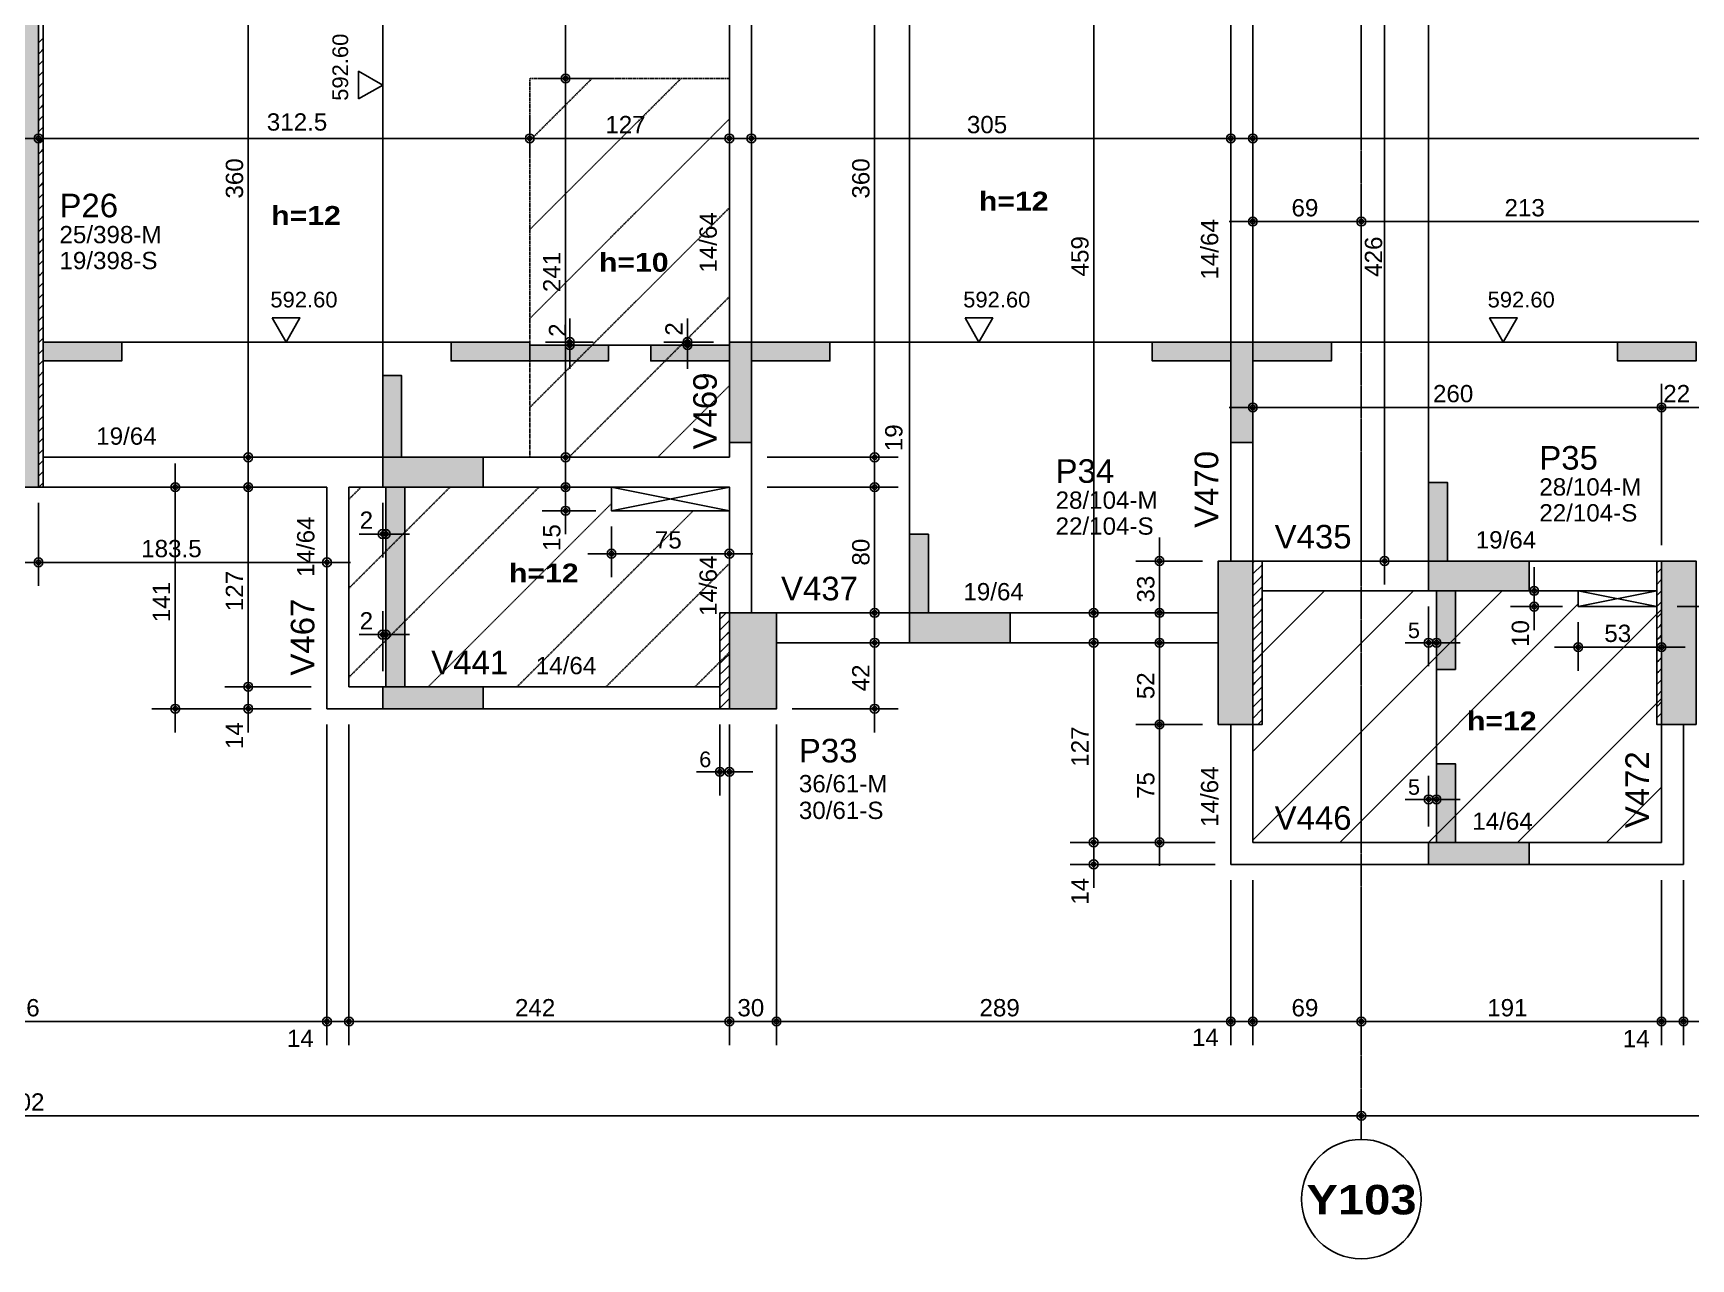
# Model space of a CAD drawing. Extents: x 0 to 7795, y 0 to 4205.
# Drawn here: x 2959 to 4013, y 1642 to 2422 of the extents above; entities that cross this region are included whole.
import ezdxf

# ---------------------------------------------------------------- set-up
doc = ezdxf.new("R2010")
doc.units = 0
doc.header["$MEASUREMENT"] = 0
doc.linetypes.add('ESTILO_TQS_0001', pattern=[1, 0.7, -0.3])
doc.linetypes.add('ESTILO_TQS_0007', pattern=[2.1, 1.5, -0.2, 0.2, -0.2])
for name, color, linetype in [('MTH-224', 4, 'CONTINUOUS'), ('MTH-230', 1, 'CONTINUOUS'), ('MTH-COTAS7', 31, 'CONTINUOUS'), ('MTH-DIM-PILAR', 3, 'CONTINUOUS'), ('MTH-DIM-VIGA', 3, 'CONTINUOUS'), ('MTH-EIXO-214', 4, 'CONTINUOUS'), ('MTH-EIXO-215', 1, 'CONTINUOUS'), ('MTH-FACE-VIGA', 7, 'CONTINUOUS'), ('MTH-LINHA-SEÇÃO', 16, 'CONTINUOUS'), ('MTH-PILAR-SEGUE', 5, 'CONTINUOUS'), ('MTH-SIMB_COTA', 3, 'CONTINUOUS'), ('MTH-SOMBRA21', 150, 'CONTINUOUS'), ('MTH-SOMBRA25', 253, 'CONTINUOUS'), ('MTH-TIT1-PILAR', 5, 'CONTINUOUS'), ('MTH-TIT1-VIGA', 5, 'CONTINUOUS'), ('MTH-TRACEJADO-216', 1, 'CONTINUOUS'), ('MTH-TXT', 4, 'CONTINUOUS'), ('MTH-TXT-NEGRITO', 5, 'CONTINUOUS')]:
    doc.layers.add(name, color=color, linetype=linetype)
doc.styles.add('TQS_ARIAL', font='arial.ttf')
doc.styles.add('TQS_ARIAL_BLACK', font='ariblk.ttf')

msp = doc.modelspace()

# ---------------------------------------------------------------- linework, layer by layer
at = {"layer": 'MTH-224', "linetype": 'Continuous'}
for points in [[(3165.675639, 2380.134453), (3180.974109, 2388.967456), (3165.675639, 2397.799581), (3165.675639, 2380.134453)], [(3110.68312, 2240.790798), (3119.516123, 2225.492328), (3128.348248, 2240.790798), (3110.68312, 2240.790798)], [(3551.425168, 2240.790798), (3560.258172, 2225.492328), (3569.090296, 2240.790798), (3551.425168, 2240.790798)], [(3885.024688, 2240.790798), (3893.857691, 2225.492328), (3902.689816, 2240.790798), (3885.024688, 2240.790798)]]:
    msp.add_lwpolyline(points, dxfattribs=at)
at = {"layer": 'MTH-230', "linetype": 'Continuous'}
for p, q in [((3326.511369, 2133.135498), (3401.511372, 2118.135498)), ((3326.511369, 2118.135498), (3401.511372, 2133.135498)), ((3941.510603, 2057.135503), (3991.510603, 2067.135503)), ((3991.510603, 2057.135503), (3941.510603, 2067.135503))]:
    msp.add_line(p, q, dxfattribs=at)
msp.add_circle((3803.511366, 1680.135501), 38, dxfattribs=at)
at = {"layer": 'MTH-COTAS7', "linetype": 'Continuous'}
for p, q in [((3095.447424, 2137.135501), (3095.447424, 2527.13677)), ((3297.324079, 2378.135439), (3297.324079, 2527.13677)), ((3493.919524, 2137.135501), (3493.919524, 2527.13677)), ((3633.288022, 2038.142044), (3633.288022, 2527.13677)), ((3818.309239, 2071.135503), (3818.309239, 2527.13677)), ((3297.324079, 2137.135501), (3297.324079, 2408.135439)), ((3328.011352, 2393.135439), (3282.324079, 2393.135439)), ((3292.324079, 2393.135439), (3312.324079, 2393.135439)), ((2962.011366, 2349.076776), (2962.011366, 2370.038858)), ((3274.511365, 2343.264967), (3274.511365, 2370.038858)), ((3274.511365, 2343.264967), (3274.511365, 2370.038858)), ((3401.51137, 2338.74127), (3401.51137, 2370.038858)), ((3415.51137, 2338.74127), (3415.51137, 2370.038858)), ((3734.511366, 2334.093981), (3734.511366, 2370.038858)), ((2947.011366, 2355.038858), (3289.511365, 2355.038858)), ((3259.511365, 2355.038858), (3416.51137, 2355.038858)), ((3400.51137, 2355.038858), (3735.511366, 2355.038858)), ((3719.511366, 2355.038858), (4369.512171, 2355.038858)), ((3720.511366, 2346.567543), (3720.511366, 2340.038858)), ((3719.511366, 2302.1355), (3818.511366, 2302.1355)), ((3788.511366, 2302.1355), (4031.510603, 2302.1355)), ((4001.510603, 2302.1355), (4369.512171, 2302.1355)), ((3299.943316, 2208.492328), (3299.943316, 2240.492328)), ((3374.906142, 2208.492328), (3374.906142, 2240.492328)), ((3284.511365, 2225.492328), (3314.943316, 2225.492328)), ((3391.51137, 2225.492328), (3359.906142, 2225.492328)), ((3284.511365, 2223.492328), (3314.943316, 2223.492328)), ((3391.51137, 2223.492328), (3359.906142, 2223.492328)), ((3734.511366, 2171.492328), (3734.511366, 2198.859757)), ((3994.510603, 2096.135503), (3994.510603, 2198.859757)), ((3994.510603, 2096.135503), (3994.510603, 2198.859757)), ((3719.511366, 2183.859757), (4009.510603, 2183.859757)), ((3979.510603, 2183.859757), (4031.510603, 2183.859757)), ((4001.510603, 2183.859757), (4169.511368, 2183.859757)), ((3493.919524, 2118.135501), (3493.919524, 2167.135501)), ((3302.981702, 2152.135501), (3282.324079, 2152.135501)), ((3425.51137, 2152.135501), (3508.919524, 2152.135501)), ((3425.51137, 2152.135501), (3508.919524, 2152.135501)), ((3049.019179, 1977.135501), (3049.019179, 2148.135501)), ((3095.447424, 1991.135501), (3095.447424, 2148.135501)), ((3297.324079, 2103.135498), (3297.324079, 2148.135501)), ((3493.919524, 2038.142044), (3493.919524, 2148.135501)), ((3043.761365, 2133.135501), (3034.019179, 2133.135501)), ((3106.53783, 2133.135501), (3080.447424, 2133.135501)), ((3316.511354, 2133.135501), (3282.324079, 2133.135501)), ((3425.51137, 2133.135501), (3508.919524, 2133.135501)), ((3425.51137, 2133.135501), (3508.919524, 2133.135501)), ((2962.011366, 2123.135501), (2962.011366, 2070.275959)), ((2962.011366, 2123.135501), (2962.011366, 2070.275959)), ((3180.974109, 2123.136558), (3180.974109, 2088.332682)), ((3182.974109, 2123.135501), (3182.974109, 2088.332682)), ((3316.511367, 2118.135498), (3282.324079, 2118.135498)), ((3145.511364, 2105.76788), (3145.511364, 2070.275959)), ((3165.974109, 2103.332682), (3197.974109, 2103.332682)), ((3326.511367, 2108.135498), (3326.511367, 2075.821089)), ((3401.511371, 2108.135498), (3401.511371, 2075.821089)), ((3675.165064, 2038.142044), (3675.165064, 2101.135503)), ((3416.511371, 2090.821089), (3311.511367, 2090.821089)), ((2928.011366, 2085.275959), (2977.011366, 2085.275959)), ((2947.011366, 2085.275959), (3160.511364, 2085.275959)), ((3702.511366, 2086.135503), (3660.165064, 2086.135503)), ((3813.511366, 2086.135503), (3833.309239, 2086.135503)), ((3913.493126, 2042.135503), (3913.493126, 2082.135503)), ((3931.510603, 2067.135503), (3898.493126, 2067.135503)), ((3846.330198, 2057.13656), (3846.330198, 2019.142162)), ((3851.360057, 2057.13656), (3851.360057, 2019.142162)), ((3931.510603, 2057.135503), (3898.493126, 2057.135503)), ((4004.510603, 2057.1355), (4050.150937, 2057.1355)), ((3180.974109, 2016.135501), (3180.974109, 2054.28798)), ((3182.974109, 2016.135501), (3182.974109, 2054.28798)), ((3484.5282, 2053.142044), (3508.919524, 2053.142044)), ((3493.919524, 1977.135501), (3493.919524, 2049.142044)), ((3635.781373, 2053.142044), (3618.288022, 2053.142044)), ((3633.288022, 1892.135505), (3633.288022, 2049.142044)), ((3702.511366, 2053.142044), (3660.165064, 2053.142044)), ((3675.165064, 1967.135493), (3675.165064, 2049.142044)), ((3941.510603, 2047.135503), (3941.510603, 2016.332882)), ((3994.510603, 2047.135503), (3994.510603, 2016.332882)), ((3165.974109, 2039.28798), (3197.974109, 2039.28798)), ((3490.449405, 2034.142044), (3508.919524, 2034.142044)), ((3635.014468, 2034.142044), (3618.288022, 2034.142044)), ((3684.002241, 2034.142044), (3660.165064, 2034.142044)), ((3831.330198, 2034.142162), (3866.360057, 2034.142162)), ((3926.510603, 2031.332882), (4009.510603, 2031.332882)), ((3095.447424, 1977.135501), (3095.447424, 2021.135501)), ((3135.511364, 2006.135501), (3080.447424, 2006.135501)), ((3135.511364, 2006.135501), (3080.447424, 2006.135501)), ((3675.165064, 1892.135505), (3675.165064, 1997.135493)), ((3135.511364, 1992.135501), (3034.019179, 1992.135501)), ((3135.511364, 1992.135501), (3080.447424, 1992.135501)), ((3441.511366, 1992.135501), (3508.919524, 1992.135501)), ((3145.511364, 1982.135501), (3145.511364, 1778.135501)), ((3145.511364, 1972.135501), (3145.511364, 1778.135501)), ((3159.511364, 1982.135501), (3159.511364, 1778.135501)), ((3159.511364, 1982.135501), (3159.511364, 1778.135501)), ((3395.511366, 1982.135463), (3395.511366, 1937.040389)), ((3401.511366, 1982.135501), (3401.511366, 1778.135501)), ((3401.511366, 1982.135501), (3401.511366, 1778.135501)), ((3401.511366, 1982.135463), (3401.511366, 1937.040389)), ((3431.511366, 1982.135501), (3431.511366, 1778.135501)), ((3431.511366, 1982.135501), (3431.511366, 1778.135501)), ((3702.511366, 1982.135493), (3660.165064, 1982.135493)), ((3702.511366, 1982.135493), (3660.165064, 1982.135493)), ((3380.511366, 1952.040389), (3416.511366, 1952.040389)), ((3846.360057, 1917.135505), (3846.360057, 1949.452784)), ((3851.360057, 1917.135505), (3851.360057, 1949.452784)), ((3831.360057, 1934.452784), (3866.360057, 1934.452784)), ((3633.288022, 1878.135505), (3633.288022, 1922.135505)), ((3710.511366, 1907.135505), (3618.288022, 1907.135505)), ((3710.511366, 1907.135505), (3618.288022, 1907.135505)), ((3700.511366, 1907.135505), (3660.165064, 1907.135505)), ((3710.511366, 1893.135505), (3618.288022, 1893.135505)), ((3720.511366, 1883.135505), (3720.511366, 1778.135501)), ((3720.511366, 1883.135505), (3720.511366, 1778.135501)), ((3734.511366, 1883.135505), (3734.511366, 1778.135501)), ((3994.510603, 1883.135505), (3994.510603, 1778.135501)), ((4008.510603, 1883.135505), (4008.510603, 1778.135501)), ((3734.511366, 1873.135505), (3734.511366, 1778.135501)), ((3994.510603, 1873.135505), (3994.510603, 1778.135501)), ((4008.510603, 1873.135505), (4008.510603, 1778.135501)), ((3803.511366, 1806.367839), (3803.511366, 1778.135501)), ((2744.511368, 1793.135501), (3160.511364, 1793.135501)), ((3130.511364, 1793.135501), (3174.511364, 1793.135501)), ((3144.511364, 1793.135501), (3416.511366, 1793.135501)), ((3386.511366, 1793.135501), (3446.511366, 1793.135501)), ((3416.511366, 1793.135501), (3735.511366, 1793.135501)), ((3705.511366, 1793.135501), (3749.511366, 1793.135501)), ((3719.511366, 1793.135501), (3818.511366, 1793.135501)), ((3788.511366, 1793.135501), (4009.510603, 1793.135501)), ((3803.511366, 1796.367839), (3803.511366, 1778.135501)), ((3979.510603, 1793.135501), (4023.510603, 1793.135501)), ((3993.510603, 1793.135501), (4374.512171, 1793.135501)), ((3803.511366, 1746.367839), (3803.511366, 1718.135501)), ((2086.511366, 1733.135501), (3818.511366, 1733.135501)), ((3788.511366, 1733.135501), (4771.511366, 1733.135501)), ((3803.511366, 1739.141617), (3803.511366, 1718.135501))]:
    msp.add_line(p, q, dxfattribs=at)
at = {"layer": 'MTH-EIXO-214', "linetype": 'ESTILO_TQS_0007'}
msp.add_line((3803.511366, 3791.636556), (3803.511366, 1718.135501), dxfattribs=at)
at = {"layer": 'MTH-EIXO-215', "linetype": 'Continuous'}
for p, q in [((3734.511366, 1908.447157), (3893.199712, 2067.135503)), ((3734.511366, 1965.015699), (3836.63117, 2067.135503)), ((3734.511366, 2021.584242), (3780.062627, 2067.135503)), ((3789.768257, 1907.135505), (3941.510603, 2058.877851)), ((3846.336799, 1907.135505), (3994.510603, 2055.309309)), ((3902.905342, 1907.135505), (3994.510603, 1998.740766)), ((3959.473884, 1907.135505), (3994.510603, 1942.172224))]:
    msp.add_line(p, q, dxfattribs=at)
at = {"layer": 'MTH-FACE-VIGA', "linetype": 'Continuous'}
for p, q in [((2962.011366, 2415.810431), (2964.158258, 2417.957322)), ((2964.158258, 2417.957322), (2965.011366, 2418.810431)), ((2962.011366, 2408.739363), (2964.104554, 2410.83255)), ((2964.05085, 2403.707778), (2965.011366, 2404.668295)), ((2964.104554, 2410.83255), (2965.011366, 2411.739363)), ((2962.011366, 2401.668295), (2964.05085, 2403.707778)), ((2962.011366, 2394.597227), (2963.997145, 2396.583006)), ((2963.997145, 2396.583006), (2965.011366, 2397.597227)), ((2962.011366, 2387.526159), (2963.943441, 2389.458234)), ((2963.889737, 2382.333462), (2965.011366, 2383.455092)), ((2963.943441, 2389.458234), (2965.011366, 2390.526159)), ((2962.011366, 2380.455092), (2963.889737, 2382.333462)), ((2962.011366, 2373.384024), (2963.836033, 2375.20869)), ((2963.836033, 2375.20869), (2965.011366, 2376.384024)), ((2962.011366, 2366.312956), (2963.782329, 2368.083918)), ((2963.728625, 2360.959146), (2965.011366, 2362.241888)), ((2963.782329, 2368.083918), (2965.011366, 2369.312956)), ((2962.011366, 2359.241888), (2963.728625, 2360.959146)), ((2962.011366, 2352.17082), (2963.674921, 2353.834374)), ((2963.674921, 2353.834374), (2965.011366, 2355.17082)), ((2962.011366, 2345.099753), (2963.621216, 2346.709602)), ((2963.621216, 2346.709602), (2965.011366, 2348.099753)), ((2962.011366, 2338.028685), (2963.567512, 2339.584831)), ((2962.011366, 2330.957617), (2963.513808, 2332.460059)), ((2963.513808, 2332.460059), (2965.011366, 2333.957617)), ((2963.567512, 2339.584831), (2965.011366, 2341.028685)), ((2962.011366, 2323.886549), (2963.460104, 2325.335287)), ((2963.460104, 2325.335287), (2965.011366, 2326.886549)), ((2962.011366, 2316.815481), (2963.4064, 2318.210515)), ((2962.011366, 2309.744414), (2963.352696, 2311.085743)), ((2963.352696, 2311.085743), (2965.011366, 2312.744414)), ((2963.4064, 2318.210515), (2965.011366, 2319.815481)), ((2962.011366, 2302.673346), (2963.298992, 2303.960971)), ((2963.298992, 2303.960971), (2965.011366, 2305.673346)), ((2962.011366, 2295.602278), (2963.245287, 2296.836199)), ((2962.011366, 2288.53121), (2963.191583, 2289.711427)), ((2963.191583, 2289.711427), (2965.011366, 2291.53121)), ((2963.245287, 2296.836199), (2965.011366, 2298.602278)), ((2962.011366, 2281.460142), (2963.137879, 2282.586655)), ((2963.137879, 2282.586655), (2965.011366, 2284.460142)), ((2962.011366, 2274.389074), (2963.084175, 2275.461883)), ((2962.011366, 2267.318007), (2963.030471, 2268.337111)), ((2963.030471, 2268.337111), (2965.011366, 2270.318007)), ((2963.084175, 2275.461883), (2965.011366, 2277.389074)), ((2962.011366, 2260.246939), (2962.976767, 2261.212339)), ((2962.976767, 2261.212339), (2965.011366, 2263.246939)), ((2962.011366, 2253.175871), (2962.923063, 2254.087567)), ((2962.011366, 2246.104803), (2962.869358, 2246.962795)), ((2962.869358, 2246.962795), (2965.011366, 2249.104803)), ((2962.923063, 2254.087567), (2965.011366, 2256.175871)), ((2962.011366, 2239.033735), (2962.815654, 2239.838023)), ((2962.815654, 2239.838023), (2965.011366, 2242.033735)), ((2962.011366, 2231.962668), (2962.76195, 2232.713251)), ((2962.011366, 2224.8916), (2962.708246, 2225.588479)), ((2962.708246, 2225.588479), (2965.011366, 2227.8916)), ((2962.76195, 2232.713251), (2965.011366, 2234.962668)), ((2962.011366, 2217.820532), (2962.654542, 2218.463707)), ((2962.654542, 2218.463707), (2965.011366, 2220.820532)), ((2962.011366, 2210.749464), (2962.600838, 2211.338935)), ((2962.011366, 2203.678396), (2962.547134, 2204.214163)), ((2962.547134, 2204.214163), (2965.011366, 2206.678396)), ((2962.600838, 2211.338935), (2965.011366, 2213.749464)), ((2962.011366, 2196.607329), (2962.493429, 2197.089392)), ((2962.493429, 2197.089392), (2965.011366, 2199.607329)), ((2962.011366, 2189.536261), (2962.439725, 2189.96462)), ((2962.386021, 2182.839848), (2965.011366, 2185.465193)), ((2962.439725, 2189.96462), (2965.011366, 2192.536261)), ((2962.011366, 2182.465193), (2962.386021, 2182.839848)), ((2962.011366, 2175.394125), (2962.332317, 2175.715076)), ((2962.332317, 2175.715076), (2965.011366, 2178.394125)), ((2962.011366, 2168.323057), (2962.278613, 2168.590304)), ((2962.224909, 2161.465532), (2965.011366, 2164.251989)), ((2962.278613, 2168.590304), (2965.011366, 2171.323057)), ((2962.011366, 2161.251989), (2962.224909, 2161.465532)), ((2962.011366, 2154.180922), (2962.171205, 2154.34076)), ((2962.171205, 2154.34076), (2965.011366, 2157.180922)), ((2962.011366, 2147.109854), (2962.1175, 2147.215988)), ((2962.063796, 2140.091216), (2965.011366, 2143.038786)), ((2962.1175, 2147.215988), (2965.011366, 2150.109854)), ((2962.011366, 2140.038786), (2962.063796, 2140.091216)), ((2962.179149, 2133.135501), (2965.011366, 2135.967718)), ((3734.511366, 2085.000906), (3735.645963, 2086.135503)), ((3734.511366, 2077.929838), (3740.376326, 2083.794798)), ((3740.376326, 2083.794798), (3740.511366, 2083.929838)), ((3991.510603, 2085.396203), (3992.249901, 2086.135501)), ((3991.510603, 2078.325136), (3994.367721, 2081.182253)), ((3994.367721, 2081.182253), (3994.510603, 2081.325136)), ((3734.511366, 2070.858771), (3739.943403, 2076.290808)), ((3734.511366, 2063.787703), (3739.510481, 2068.786817)), ((3739.510481, 2068.786817), (3740.511366, 2069.787703)), ((3739.943403, 2076.290808), (3740.511366, 2076.858771)), ((3991.510603, 2071.254068), (3994.15769, 2073.901154)), ((3993.947658, 2066.620054), (3994.510603, 2067.183)), ((3994.15769, 2073.901154), (3994.510603, 2074.254068)), ((3734.511366, 2056.716635), (3739.077558, 2061.282827)), ((3739.077558, 2061.282827), (3740.511366, 2062.716635)), ((3991.510603, 2064.183), (3993.947658, 2066.620054)), ((3991.510603, 2057.111932), (3993.737626, 2059.338955)), ((3993.737626, 2059.338955), (3994.510603, 2060.111932)), ((3395.511366, 2049.234312), (3399.412555, 2053.135501)), ((3395.511366, 2042.163244), (3400.968939, 2047.620817)), ((3400.968939, 2047.620817), (3401.511366, 2048.163244)), ((3734.511366, 2049.645567), (3738.644636, 2053.778837)), ((3734.511366, 2042.574499), (3738.211713, 2046.274846)), ((3738.211713, 2046.274846), (3740.511366, 2048.574499)), ((3738.644636, 2053.778837), (3740.511366, 2055.645567)), ((3991.510603, 2050.040864), (3993.527594, 2052.057855)), ((3993.317563, 2044.776756), (3994.510603, 2045.969796)), ((3993.527594, 2052.057855), (3994.510603, 2053.040864)), ((3395.511366, 2035.092177), (3400.19755, 2039.77836)), ((3400.19755, 2039.77836), (3401.511366, 2041.092177)), ((3734.511366, 2035.503432), (3737.778791, 2038.770856)), ((3737.778791, 2038.770856), (3740.511366, 2041.503432)), ((3991.510603, 2042.969796), (3993.317563, 2044.776756)), ((3991.510603, 2035.898729), (3993.107531, 2037.495656)), ((3993.107531, 2037.495656), (3994.510603, 2038.898729)), ((3395.511366, 2028.021109), (3399.426162, 2031.935904)), ((3398.654773, 2024.093447), (3401.511366, 2026.950041)), ((3399.426162, 2031.935904), (3401.511366, 2034.021109)), ((3734.511366, 2028.432364), (3737.345869, 2031.266866)), ((3736.912946, 2023.762876), (3740.511366, 2027.361296)), ((3737.345869, 2031.266866), (3740.511366, 2034.432364)), ((3991.510603, 2028.827661), (3992.897499, 2030.214557)), ((3992.687468, 2022.933457), (3994.510603, 2024.756593)), ((3992.897499, 2030.214557), (3994.510603, 2031.827661)), ((3395.511366, 2020.950041), (3398.654773, 2024.093447)), ((3395.511366, 2013.878973), (3397.883384, 2016.250991)), ((3397.883384, 2016.250991), (3401.511366, 2019.878973)), ((3734.511366, 2021.361296), (3736.912946, 2023.762876)), ((3734.511366, 2014.290228), (3736.480024, 2016.258885)), ((3736.480024, 2016.258885), (3740.511366, 2020.290228)), ((3991.510603, 2021.756593), (3992.687468, 2022.933457)), ((3991.510603, 2014.685525), (3992.477436, 2015.652358)), ((3992.477436, 2015.652358), (3994.510603, 2017.685525)), ((3395.511366, 2006.807905), (3397.111995, 2008.408534)), ((3396.340607, 2000.566078), (3401.511366, 2005.736838)), ((3397.111995, 2008.408534), (3401.511366, 2012.807905)), ((3734.511366, 2007.21916), (3736.047101, 2008.754895)), ((3735.614179, 2001.250905), (3740.511366, 2006.148093)), ((3736.047101, 2008.754895), (3740.511366, 2013.21916)), ((3991.510603, 2007.614457), (3992.267404, 2008.371258)), ((3992.267404, 2008.371258), (3994.510603, 2010.614457)), ((3395.511366, 1999.736838), (3396.340607, 2000.566078)), ((3395.569218, 1992.723621), (3401.511366, 1998.66577)), ((3734.511366, 2000.148093), (3735.614179, 2001.250905)), ((3734.511366, 1993.077025), (3735.181256, 1993.746914)), ((3735.181256, 1993.746914), (3740.511366, 1999.077025)), ((3991.510603, 2000.54339), (3992.057372, 2001.090159)), ((3991.510603, 1993.472322), (3991.847341, 1993.809059)), ((3991.847341, 1993.809059), (3994.510603, 1996.472322)), ((3992.057372, 2001.090159), (3994.510603, 2003.54339)), ((3395.511366, 1992.66577), (3395.569218, 1992.723621)), ((3734.511366, 1986.005957), (3734.748334, 1986.242924)), ((3734.748334, 1986.242924), (3740.511366, 1992.005957)), ((3737.71197, 1982.135493), (3740.511366, 1984.934889)), ((3991.510603, 1986.401254), (3991.637309, 1986.52796)), ((3991.637309, 1986.52796), (3994.510603, 1989.401254)), ((3994.315918, 1982.135501), (3994.510603, 1982.330186))]:
    msp.add_line(p, q, dxfattribs=at)
for points in [[(2965.011366, 2531.13677), (2962.011366, 2531.13677), (2962.011366, 2133.135501), (2965.011366, 2133.135501), (2965.011366, 2531.13677)], [(3401.51137, 2512.13677), (3401.51137, 2152.135501)], [(3415.51137, 2142.635501), (3415.51137, 2512.13677)], [(3734.511366, 2086.135503), (3734.511366, 2512.13677)], [(3720.511366, 2509.13677), (3720.511366, 2086.135503)], [(3152.511364, 2152.135501), (2965.011366, 2152.135501)], [(3401.51137, 2152.135501), (3152.511364, 2152.135501)], [(3415.51137, 2053.135538), (3415.51137, 2142.635501)], [(2962.011366, 2133.135501), (3145.511364, 2133.135501)], [(3145.511364, 2133.135501), (3145.511364, 1992.135501)], [(3159.511364, 2006.135501), (3159.511364, 2133.135501)], [(3159.511364, 2133.135501), (3401.51137, 2133.135501)], [(3326.511369, 2133.135498), (3326.511369, 2118.135498), (3401.511372, 2118.135498), (3401.511372, 2133.135498), (3326.511369, 2133.135498)], [(3401.51137, 2133.135501), (3401.51137, 2053.135538)], [(3994.510603, 2086.135503), (3734.511366, 2086.135503)], [(3740.511366, 2086.135503), (3734.511366, 2086.135503), (3734.511366, 1982.135493), (3740.511366, 1982.135493), (3740.511366, 2086.135503)], [(3994.510603, 2086.135501), (3991.510603, 2086.135501), (3991.510603, 1982.135501), (3994.510603, 1982.135501), (3994.510603, 2086.135501)], [(3740.511366, 2067.135503), (3991.510603, 2067.135503)], [(3991.510603, 2067.135503), (3941.510603, 2067.135503), (3941.510603, 2057.135503), (3991.510603, 2057.135503), (3991.510603, 2067.135503)], [(3401.511366, 2053.135501), (3395.511366, 2053.135501), (3395.511366, 1992.135463), (3401.511366, 1992.135463), (3401.511366, 2053.135501)], [(3712.511366, 2053.142044), (3431.511366, 2053.142044)], [(3431.511366, 2034.142044), (3712.511366, 2034.142044)], [(3395.511366, 2006.135501), (3159.511364, 2006.135501)], [(3145.511364, 1992.135501), (3401.511366, 1992.135501)], [(3720.511366, 1982.135493), (3720.511366, 1893.135505)], [(3734.511366, 1907.135505), (3734.511366, 1982.135493)], [(3994.510603, 1982.135502), (3994.510603, 1907.135505)], [(4008.510603, 1893.135505), (4008.510603, 1982.135502)], [(3994.510603, 1907.135505), (3734.511366, 1907.135505)], [(3720.511366, 1893.135505), (4008.510603, 1893.135505)]]:
    msp.add_lwpolyline(points, dxfattribs=at)
at = {"layer": 'MTH-LINHA-SEÇÃO', "linetype": 'Continuous'}
for p, q in [((3180.974109, 2152.135501), (3180.974109, 2531.13677)), ((3846.330198, 2531.13677), (3846.330198, 2067.135503)), ((3516.089003, 2034.142044), (3516.089003, 2512.13677)), ((2965.011366, 2225.492328), (3274.511333, 2225.492328)), ((3401.511366, 2225.492328), (4016.510603, 2225.492328)), ((3401.511366, 2223.492328), (3274.511329, 2223.492328)), ((3851.360057, 1907.135505), (3851.360057, 2067.13656))]:
    msp.add_line(p, q, dxfattribs=at)
for points in [[(3015.011366, 2225.492328), (2965.011366, 2225.492328), (2965.011366, 2213.492328), (3015.011366, 2213.492328), (3015.011366, 2225.492328)], [(3274.511329, 2225.492328), (3224.511329, 2225.492328), (3224.511329, 2213.492328), (3274.511329, 2213.492328), (3274.511329, 2225.492328)], [(3401.51137, 2225.492328), (3415.51137, 2225.492328), (3415.51137, 2161.492328), (3401.51137, 2161.492328), (3401.51137, 2225.492328)], [(3465.511366, 2225.492328), (3415.511366, 2225.492328), (3415.511366, 2213.492328), (3465.511366, 2213.492328), (3465.511366, 2225.492328)], [(3670.511366, 2225.492328), (3720.511366, 2225.492328), (3720.511366, 2213.492328), (3670.511366, 2213.492328), (3670.511366, 2225.492328)], [(3720.511366, 2225.492328), (3734.511366, 2225.492328), (3734.511366, 2161.492328), (3720.511366, 2161.492328), (3720.511366, 2225.492328)], [(3734.511366, 2225.492328), (3784.511366, 2225.492328), (3784.511366, 2213.492328), (3734.511366, 2213.492328), (3734.511366, 2225.492328)], [(3966.510603, 2225.492328), (4016.510603, 2225.492328), (4016.510603, 2213.492328), (3966.510603, 2213.492328), (3966.510603, 2225.492328)], [(3324.511329, 2223.492328), (3274.511329, 2223.492328), (3274.511329, 2213.492328), (3324.511329, 2213.492328), (3324.511329, 2223.492328)], [(3401.511366, 2223.492328), (3351.511366, 2223.492328), (3351.511366, 2213.492328), (3401.511366, 2213.492328), (3401.511366, 2223.492328)], [(3180.974109, 2204.136558), (3180.974109, 2152.136558), (3192.974109, 2152.136558), (3192.974109, 2204.136558), (3180.974109, 2204.136558)], [(3180.974109, 2152.136558), (3180.974109, 2133.136558), (3244.974109, 2133.136558), (3244.974109, 2152.136558), (3180.974109, 2152.136558)], [(3182.974109, 2133.135501), (3182.974109, 2006.135501), (3194.974109, 2006.135501), (3194.974109, 2133.135501), (3182.974109, 2133.135501)], [(3846.330198, 2136.13656), (3846.330198, 2086.13656), (3858.330198, 2086.13656), (3858.330198, 2136.13656), (3846.330198, 2136.13656)], [(3516.089003, 2103.142044), (3516.089003, 2053.142044), (3528.089003, 2053.142044), (3528.089003, 2103.142044), (3516.089003, 2103.142044)], [(3846.330198, 2086.13656), (3846.330198, 2067.13656), (3910.330198, 2067.13656), (3910.330198, 2086.13656), (3846.330198, 2086.13656)], [(3851.360057, 2067.13656), (3851.360057, 2017.13656), (3863.360057, 2017.13656), (3863.360057, 2067.13656), (3851.360057, 2067.13656)], [(3516.089003, 2053.142044), (3516.089003, 2034.142044), (3580.089003, 2034.142044), (3580.089003, 2053.142044), (3516.089003, 2053.142044)], [(3180.974109, 2006.135501), (3180.974109, 1992.135501), (3244.974109, 1992.135501), (3244.974109, 2006.135501), (3180.974109, 2006.135501)], [(3851.360057, 1957.135505), (3851.360057, 1907.135505), (3863.360057, 1907.135505), (3863.360057, 1957.135505), (3851.360057, 1957.135505)], [(3910.360057, 1893.135505), (3846.360057, 1893.135505), (3846.360057, 1907.135505), (3910.360057, 1907.135505), (3910.360057, 1893.135505)]]:
    msp.add_lwpolyline(points, dxfattribs=at)
at = {"layer": 'MTH-PILAR-SEGUE', "linetype": 'Continuous'}
for points in [[(2943.011366, 2133.135501), (2962.011366, 2133.135501), (2962.011366, 2531.13677), (2943.011366, 2531.13677), (2943.011366, 2133.135501)], [(3712.511366, 1982.135493), (3734.511366, 1982.135493), (3734.511366, 2086.135503), (3712.511366, 2086.135503), (3712.511366, 1982.135493)], [(3994.510603, 1982.135502), (4016.510603, 1982.135502), (4016.510603, 2086.135502), (3994.510603, 2086.135502), (3994.510603, 1982.135502)], [(3401.511366, 1992.135501), (3431.511366, 1992.135501), (3431.511366, 2053.135538), (3401.511366, 2053.135538), (3401.511366, 1992.135501)]]:
    msp.add_lwpolyline(points, dxfattribs=at)
at = {"layer": 'MTH-SIMB_COTA', "linetype": 'Continuous'}
for centre, radius in [((3297.324079, 2393.135439), 2.8), ((3297.324079, 2393.135439), 2.8), ((3297.324079, 2393.135439), 1.4), ((3297.324079, 2393.135439), 1.4), ((2962.011366, 2355.038858), 2.8), ((2962.011366, 2355.038858), 1.4), ((3274.511365, 2355.038858), 2.8), ((3274.511365, 2355.038858), 2.8), ((3274.511365, 2355.038858), 1.4), ((3274.511365, 2355.038858), 1.4), ((3401.51137, 2355.038858), 2.8), ((3401.51137, 2355.038858), 1.4), ((3415.51137, 2355.038858), 2.8), ((3415.51137, 2355.038858), 1.4), ((3720.511366, 2355.038858), 2.8), ((3720.511366, 2355.038858), 1.4), ((3734.511366, 2355.038858), 2.8), ((3734.511366, 2355.038858), 1.4), ((3734.511366, 2302.1355), 2.8), ((3734.511366, 2302.1355), 1.4), ((3803.511366, 2302.1355), 2.8), ((3803.511366, 2302.1355), 2.8), ((3803.511366, 2302.1355), 1.4), ((3803.511366, 2302.1355), 1.4), ((3299.943316, 2225.492328), 2.8), ((3299.943316, 2223.492328), 2.8), ((3299.943316, 2225.492328), 1.4), ((3374.906142, 2225.492328), 2.8), ((3374.906142, 2223.492328), 2.8), ((3374.906142, 2225.492328), 1.4), ((3299.943316, 2223.492328), 1.4), ((3374.906142, 2223.492328), 1.4), ((3734.511366, 2183.859757), 2.8), ((3734.511366, 2183.859757), 1.4), ((3994.510603, 2183.859757), 2.8), ((3994.510603, 2183.859757), 2.8), ((3994.510603, 2183.859757), 1.4), ((3994.510603, 2183.859757), 1.4), ((3095.447424, 2152.135501), 2.8), ((3095.447424, 2152.135501), 1.4), ((3297.324079, 2152.135501), 2.8), ((3297.324079, 2152.135501), 1.4), ((3493.919524, 2152.135501), 2.8), ((3493.919524, 2152.135501), 2.8), ((3493.919524, 2152.135501), 1.4), ((3493.919524, 2152.135501), 1.4), ((3049.019179, 2133.135501), 2.8), ((3049.019179, 2133.135501), 1.4), ((3095.447424, 2133.135501), 2.8), ((3095.447424, 2133.135501), 1.4), ((3297.324079, 2133.135501), 2.8), ((3297.324079, 2133.135501), 1.4), ((3493.919524, 2133.135501), 2.8), ((3493.919524, 2133.135501), 2.8), ((3493.919524, 2133.135501), 1.4), ((3493.919524, 2133.135501), 1.4), ((3297.324079, 2118.135498), 2.8), ((3297.324079, 2118.135498), 1.4), ((3180.974109, 2103.332682), 2.8), ((3180.974109, 2103.332682), 1.4), ((3182.974109, 2103.332682), 2.8), ((3182.974109, 2103.332682), 1.4), ((2962.011366, 2085.275959), 2.8), ((2962.011366, 2085.275959), 2.8), ((3145.511364, 2085.275959), 2.8), ((3326.511367, 2090.821089), 2.8), ((3326.511367, 2090.821089), 1.4), ((3401.511371, 2090.821089), 2.8), ((3401.511371, 2090.821089), 1.4), ((3675.165064, 2086.135503), 2.8), ((3818.309239, 2086.135503), 2.8), ((2962.011366, 2085.275959), 1.4), ((2962.011366, 2085.275959), 1.4), ((3145.511364, 2085.275959), 1.4), ((3675.165064, 2086.135503), 1.4), ((3818.309239, 2086.135503), 1.4), ((3913.493126, 2067.135503), 2.8), ((3913.493126, 2067.135503), 1.4), ((3913.493126, 2057.135503), 2.8), ((3913.493126, 2057.135503), 1.4), ((3493.919524, 2053.142044), 2.8), ((3493.919524, 2053.142044), 1.4), ((3633.288022, 2053.142044), 2.8), ((3633.288022, 2053.142044), 1.4), ((3675.165064, 2053.142044), 2.8), ((3675.165064, 2053.142044), 1.4), ((3180.974109, 2039.28798), 2.8), ((3180.974109, 2039.28798), 1.4), ((3182.974109, 2039.28798), 2.8), ((3182.974109, 2039.28798), 1.4), ((3493.919524, 2034.142044), 2.8), ((3493.919524, 2034.142044), 1.4), ((3633.288022, 2034.142044), 2.8), ((3633.288022, 2034.142044), 1.4), ((3675.165064, 2034.142044), 2.8), ((3675.165064, 2034.142044), 1.4), ((3846.330198, 2034.142162), 2.8), ((3846.330198, 2034.142162), 1.4), ((3851.360057, 2034.142162), 2.8), ((3851.360057, 2034.142162), 1.4), ((3941.510603, 2031.332882), 2.8), ((3941.510603, 2031.332882), 1.4), ((3994.510603, 2031.332882), 2.8), ((3994.510603, 2031.332882), 1.4), ((3095.447424, 2006.135501), 2.8), ((3095.447424, 2006.135501), 2.8), ((3095.447424, 2006.135501), 1.4), ((3095.447424, 2006.135501), 1.4), ((3049.019179, 1992.135501), 2.8), ((3049.019179, 1992.135501), 1.4), ((3095.447424, 1992.135501), 2.8), ((3095.447424, 1992.135501), 1.4), ((3493.919524, 1992.135501), 2.8), ((3493.919524, 1992.135501), 1.4), ((3675.165064, 1982.135493), 2.8), ((3675.165064, 1982.135493), 2.8), ((3675.165064, 1982.135493), 1.4), ((3675.165064, 1982.135493), 1.4), ((3395.511366, 1952.040389), 2.8), ((3395.511366, 1952.040389), 1.4), ((3401.511366, 1952.040389), 2.8), ((3401.511366, 1952.040389), 1.4), ((3846.360057, 1934.452784), 2.8), ((3846.360057, 1934.452784), 1.4), ((3851.360057, 1934.452784), 2.8), ((3851.360057, 1934.452784), 1.4), ((3633.288022, 1907.135505), 2.8), ((3633.288022, 1907.135505), 2.8), ((3675.165064, 1907.135505), 2.8), ((3633.288022, 1907.135505), 1.4), ((3633.288022, 1907.135505), 1.4), ((3675.165064, 1907.135505), 1.4), ((3633.288022, 1893.135505), 2.8), ((3633.288022, 1893.135505), 1.4), ((3145.511364, 1793.135501), 2.8), ((3145.511364, 1793.135501), 2.8), ((3145.511364, 1793.135501), 1.4), ((3145.511364, 1793.135501), 1.4), ((3159.511364, 1793.135501), 2.8), ((3159.511364, 1793.135501), 2.8), ((3159.511364, 1793.135501), 1.4), ((3159.511364, 1793.135501), 1.4), ((3401.511366, 1793.135501), 2.8), ((3401.511366, 1793.135501), 2.8), ((3401.511366, 1793.135501), 1.4), ((3401.511366, 1793.135501), 1.4), ((3431.511366, 1793.135501), 2.8), ((3431.511366, 1793.135501), 2.8), ((3431.511366, 1793.135501), 1.4), ((3431.511366, 1793.135501), 1.4), ((3720.511366, 1793.135501), 2.8), ((3720.511366, 1793.135501), 2.8), ((3720.511366, 1793.135501), 1.4), ((3720.511366, 1793.135501), 1.4), ((3734.511366, 1793.135501), 2.8), ((3734.511366, 1793.135501), 2.8), ((3734.511366, 1793.135501), 1.4), ((3734.511366, 1793.135501), 1.4), ((3803.511366, 1793.135501), 2.8), ((3803.511366, 1793.135501), 2.8), ((3803.511366, 1793.135501), 1.4), ((3803.511366, 1793.135501), 1.4), ((3994.510603, 1793.135501), 2.8), ((3994.510603, 1793.135501), 2.8), ((3994.510603, 1793.135501), 1.4), ((3994.510603, 1793.135501), 1.4), ((4008.510603, 1793.135501), 2.8), ((4008.510603, 1793.135501), 2.8), ((4008.510603, 1793.135501), 1.4), ((4008.510603, 1793.135501), 1.4), ((3803.511366, 1733.135501), 2.8), ((3803.511366, 1733.135501), 2.8), ((3803.511366, 1733.135501), 1.4), ((3803.511366, 1733.135501), 1.4)]:
    msp.add_circle(centre, radius, dxfattribs=at)
at = {"layer": 'MTH-SOMBRA21', "linetype": 'Continuous'}
for points in [[(3015.011366, 2225.492328), (2965.011366, 2225.492328), (2965.011366, 2213.492328)], [(3015.011366, 2225.492328), (2965.011366, 2213.492328), (3015.011366, 2213.492328)], [(3015.011366, 2225.492328), (3015.011366, 2213.492328), (3015.011366, 2225.492328)], [(3274.511329, 2225.492328), (3224.511329, 2225.492328), (3224.511329, 2213.492328)], [(3274.511329, 2225.492328), (3224.511329, 2213.492328), (3274.511329, 2213.492328)], [(3274.511329, 2225.492328), (3274.511329, 2213.492328), (3274.511329, 2225.492328)], [(3401.51137, 2225.492328), (3415.51137, 2225.492328), (3415.51137, 2161.492328)], [(3401.51137, 2225.492328), (3415.51137, 2161.492328), (3401.51137, 2161.492328)], [(3401.51137, 2225.492328), (3401.51137, 2161.492328), (3401.51137, 2225.492328)], [(3465.511366, 2225.492328), (3415.511366, 2225.492328), (3415.511366, 2213.492328)], [(3465.511366, 2225.492328), (3415.511366, 2213.492328), (3465.511366, 2213.492328)], [(3465.511366, 2225.492328), (3465.511366, 2213.492328), (3465.511366, 2225.492328)], [(3670.511366, 2225.492328), (3720.511366, 2225.492328), (3720.511366, 2213.492328)], [(3670.511366, 2225.492328), (3720.511366, 2213.492328), (3670.511366, 2213.492328)], [(3670.511366, 2225.492328), (3670.511366, 2213.492328), (3670.511366, 2225.492328)], [(3720.511366, 2225.492328), (3734.511366, 2225.492328), (3734.511366, 2161.492328)], [(3720.511366, 2225.492328), (3734.511366, 2161.492328), (3720.511366, 2161.492328)], [(3720.511366, 2225.492328), (3720.511366, 2161.492328), (3720.511366, 2225.492328)], [(3734.511366, 2225.492328), (3784.511366, 2225.492328), (3784.511366, 2213.492328)], [(3734.511366, 2225.492328), (3784.511366, 2213.492328), (3734.511366, 2213.492328)], [(3734.511366, 2225.492328), (3734.511366, 2213.492328), (3734.511366, 2225.492328)], [(3966.510603, 2225.492328), (4016.510603, 2225.492328), (4016.510603, 2213.492328)], [(3966.510603, 2225.492328), (4016.510603, 2213.492328), (3966.510603, 2213.492328)], [(3966.510603, 2225.492328), (3966.510603, 2213.492328), (3966.510603, 2225.492328)], [(3324.511329, 2223.492328), (3274.511329, 2223.492328), (3274.511329, 2213.492328)], [(3324.511329, 2223.492328), (3274.511329, 2213.492328), (3324.511329, 2213.492328)], [(3324.511329, 2223.492328), (3324.511329, 2213.492328), (3324.511329, 2223.492328)], [(3401.511366, 2223.492328), (3351.511366, 2223.492328), (3351.511366, 2213.492328)], [(3401.511366, 2223.492328), (3351.511366, 2213.492328), (3401.511366, 2213.492328)], [(3401.511366, 2223.492328), (3401.511366, 2213.492328), (3401.511366, 2223.492328)], [(3180.974109, 2204.136558), (3180.974109, 2152.136558), (3192.974109, 2152.136558)], [(3180.974109, 2204.136558), (3192.974109, 2152.136558), (3192.974109, 2204.136558)], [(3180.974109, 2204.136558), (3192.974109, 2204.136558), (3180.974109, 2204.136558)], [(3180.974109, 2152.136558), (3180.974109, 2133.136558), (3244.974109, 2133.136558)], [(3180.974109, 2152.136558), (3244.974109, 2133.136558), (3244.974109, 2152.136558)], [(3180.974109, 2152.136558), (3244.974109, 2152.136558), (3180.974109, 2152.136558)], [(3182.974109, 2133.135501), (3182.974109, 2006.135501), (3194.974109, 2006.135501)], [(3182.974109, 2133.135501), (3194.974109, 2006.135501), (3194.974109, 2133.135501)], [(3182.974109, 2133.135501), (3194.974109, 2133.135501), (3182.974109, 2133.135501)], [(3846.330198, 2136.13656), (3846.330198, 2086.13656), (3858.330198, 2086.13656)], [(3846.330198, 2136.13656), (3858.330198, 2086.13656), (3858.330198, 2136.13656)], [(3846.330198, 2136.13656), (3858.330198, 2136.13656), (3846.330198, 2136.13656)], [(3516.089003, 2103.142044), (3516.089003, 2053.142044), (3528.089003, 2053.142044)], [(3516.089003, 2103.142044), (3528.089003, 2053.142044), (3528.089003, 2103.142044)], [(3516.089003, 2103.142044), (3528.089003, 2103.142044), (3516.089003, 2103.142044)], [(3846.330198, 2086.13656), (3846.330198, 2067.13656), (3910.330198, 2067.13656)], [(3846.330198, 2086.13656), (3910.330198, 2067.13656), (3910.330198, 2086.13656)], [(3846.330198, 2086.13656), (3910.330198, 2086.13656), (3846.330198, 2086.13656)], [(3851.360057, 2067.13656), (3851.360057, 2017.13656), (3863.360057, 2017.13656)], [(3851.360057, 2067.13656), (3863.360057, 2017.13656), (3863.360057, 2067.13656)], [(3851.360057, 2067.13656), (3863.360057, 2067.13656), (3851.360057, 2067.13656)], [(3516.089003, 2053.142044), (3516.089003, 2034.142044), (3580.089003, 2034.142044)], [(3516.089003, 2053.142044), (3580.089003, 2034.142044), (3580.089003, 2053.142044)], [(3516.089003, 2053.142044), (3580.089003, 2053.142044), (3516.089003, 2053.142044)], [(3180.974109, 2006.135501), (3180.974109, 1992.135501), (3244.974109, 1992.135501)], [(3180.974109, 2006.135501), (3244.974109, 1992.135501), (3244.974109, 2006.135501)], [(3180.974109, 2006.135501), (3244.974109, 2006.135501), (3180.974109, 2006.135501)], [(3851.360057, 1957.135505), (3851.360057, 1907.135505), (3863.360057, 1907.135505)], [(3851.360057, 1957.135505), (3863.360057, 1907.135505), (3863.360057, 1957.135505)], [(3851.360057, 1957.135505), (3863.360057, 1957.135505), (3851.360057, 1957.135505)], [(3910.360057, 1893.135505), (3846.360057, 1893.135505), (3846.360057, 1907.135505)], [(3910.360057, 1893.135505), (3846.360057, 1907.135505), (3910.360057, 1907.135505)], [(3910.360057, 1893.135505), (3910.360057, 1907.135505), (3910.360057, 1893.135505)]]:
    msp.add_solid(points, dxfattribs=at)
at = {"layer": 'MTH-SOMBRA25', "linetype": 'Continuous'}
for points in [[(2943.011366, 2133.135501), (2962.011366, 2133.135501), (2962.011366, 2531.13677)], [(2943.011366, 2133.135501), (2962.011366, 2531.13677), (2943.011366, 2531.13677)], [(3712.511366, 1982.135493), (3734.511366, 1982.135493), (3734.511366, 2086.135503)], [(3712.511366, 1982.135493), (3734.511366, 2086.135503), (3712.511366, 2086.135503)], [(3712.511366, 1982.135493), (3712.511366, 2086.135503), (3712.511366, 1982.135493)], [(3994.510603, 1982.135502), (4016.510603, 1982.135502), (4016.510603, 2086.135502)], [(3994.510603, 1982.135502), (4016.510603, 2086.135502), (3994.510603, 2086.135502)], [(3994.510603, 1982.135502), (3994.510603, 2086.135502), (3994.510603, 1982.135502)], [(3401.511366, 1992.135501), (3431.511366, 1992.135501), (3431.511366, 2053.135538)], [(3401.511366, 1992.135501), (3431.511366, 2053.135538), (3401.511366, 2053.135538)], [(3401.511366, 1992.135501), (3401.511366, 2053.135538), (3401.511366, 1992.135501)]]:
    msp.add_solid(points, dxfattribs=at)
at = {"layer": 'MTH-TRACEJADO-216', "linetype": 'ESTILO_TQS_0001'}
for p, q in [((3274.511365, 2296.975293), (3370.671574, 2393.135502)), ((3274.511365, 2353.543836), (3314.103031, 2393.135502)), ((3401.51137, 2393.135502), (3274.511365, 2393.135502)), ((3274.511365, 2393.135502), (3274.511365, 2152.135501)), ((3274.511365, 2240.406751), (3401.51137, 2367.406756)), ((3274.511365, 2183.838208), (3401.51137, 2310.838213)), ((3299.3772, 2152.135501), (3401.51137, 2254.269671)), ((3355.945743, 2152.135501), (3401.51137, 2197.701128)), ((3159.511364, 2012.269665), (3280.3772, 2133.135501)), ((3159.511364, 2068.838207), (3223.808658, 2133.135501)), ((3159.511364, 2125.40675), (3167.240115, 2133.135501)), ((3209.945743, 2006.135501), (3326.511369, 2122.701127)), ((3266.514285, 2006.135501), (3378.514283, 2118.135498)), ((3323.082828, 2006.135501), (3401.511366, 2084.564039)), ((3379.65137, 2006.135501), (3401.511366, 2027.995497))]:
    msp.add_line(p, q, dxfattribs=at)

# ---------------------------------------------------------------- texts
at = {"layer": 'MTH-COTAS7', "linetype": 'Continuous', "style": 'TQS_ARIAL'}
for s, height, p in [('312.5', 11, (3107.255025, 2360.003037)), ('127', 11, (3322.611368, 2358.338858)), ('305', 11, (3552.611368, 2358.338858)), ('69', 11, (3759.111366, 2305.4355)), ('213', 11, (3894.610985, 2305.4355)), ('260', 11, (3849.110985, 2187.159757)), ('22', 11, (3995.610603, 2187.159757)), ('2', 11, (3166.307446, 2106.632682)), ('183.5', 11, (3027.361365, 2088.575959)), ('75', 11, (3354.111369, 2094.121089)), ('2', 11, (3166.307446, 2042.58798)), ('5', 9.9, (3833.130201, 2037.112162)), ('53', 11, (3958.110603, 2034.632882)), ('6', 9.9, (3382.31137, 1955.010389)), ('5', 9.9, (3833.16006, 1937.422784)), ('386', 11, (2937.111366, 1796.435501)), ('242', 11, (3265.111365, 1796.435501)), ('30', 11, (3406.611366, 1796.435501)), ('289', 11, (3560.611366, 1796.435501)), ('69', 11, (3759.111366, 1796.435501)), ('191', 11, (3883.610985, 1796.435501)), ('14', 11, (3120.066109, 1776.951662)), ('14', 11, (3695.799308, 1777.661603)), ('14', 11, (3969.798545, 1776.706998)), ('1702', 11, (2931.611366, 1736.435501))]:
    msp.add_text(s, height=height, dxfattribs=at).set_placement(p)
for s, p in [('360', (3092.147424, 2316.736135)), ('360', (3490.619524, 2316.736135)), ('459', (3629.988022, 2267.239407)), ('426', (3816.745355, 2266.953679)), ('241', (3294.024079, 2257.23547)), ('2', (3297.713781, 2228.782679)), ('2', (3371.745059, 2229.521424)), ('19', (3511.600486, 2156.041202)), ('15', (3294.024079, 2092.468835)), ('80', (3490.619524, 2083.238772)), ('127', (3092.147424, 2054.235501)), ('141', (3045.719179, 2047.235501)), ('33', (3671.865064, 2059.738773)), ('10', (3910.193126, 2031.46884)), ('42', (3490.619524, 2003.238772)), ('52', (3671.865064, 1998.238768)), ('14', (3092.147424, 1966.468838)), ('127', (3629.988022, 1955.238774)), ('75', (3671.865064, 1934.735499)), ('14', (3629.988022, 1867.468842))]:
    msp.add_text(s, height=11, rotation=90, dxfattribs=at).set_placement(p)
at = {"layer": 'MTH-DIM-PILAR', "linetype": 'Continuous', "style": 'TQS_ARIAL'}
for s, p in [('25/398-M', (2975.356992, 2288.338834)), ('19/398-S', (2975.356992, 2271.838834)), ('28/104-M', (3609.038389, 2119.390596)), ('28/104-M', (3916.743472, 2127.801427)), ('22/104-S', (3916.743472, 2111.301427)), ('22/104-S', (3609.038389, 2102.890596)), ('36/61-M', (3445.718103, 1939.006082)), ('30/61-S', (3445.718103, 1922.006082))]:
    msp.add_text(s, height=11, dxfattribs=at).set_placement(p)
at = {"layer": 'MTH-DIM-VIGA', "linetype": 'Continuous', "style": 'TQS_ARIAL'}
for s, rotation, p in [('14/64', 90, (3393.511366, 2269.61191)), ('14/64', 90, (3712.511366, 2265.232509)), ('19/64', 360, (2998.732696, 2160.135501)), ('14/64', 90, (3137.511364, 2076.03362)), ('14/64', 90, (3393.511366, 2051.197001)), ('14/64', 90, (3712.511366, 1917.010499))]:
    msp.add_text(s, height=11, rotation=rotation, dxfattribs=at).set_placement(p)
for s, p in [('19/64', (3876.316885, 2094.135503)), ('19/64', (3550.386366, 2061.142044)), ('14/64', (3278.386364, 2014.135501)), ('14/64', (3874.112028, 1915.135505))]:
    msp.add_text(s, height=11, dxfattribs=at).set_placement(p)
at = {"layer": 'MTH-PILAR-SEGUE', "linetype": 'Continuous', "style": 'TQS_ARIAL'}
msp.add_text('P33', height=15, dxfattribs=at).set_placement((3445.718103, 1958.006082))
at = {"layer": 'MTH-TIT1-PILAR', "linetype": 'Continuous', "style": 'TQS_ARIAL'}
for s, p in [('P26', (2975.356992, 2304.838834)), ('P35', (3916.743472, 2144.301427)), ('P34', (3609.038389, 2135.890596))]:
    msp.add_text(s, height=15, dxfattribs=at).set_placement(p)
at = {"layer": 'MTH-TIT1-VIGA', "linetype": 'Continuous', "style": 'TQS_ARIAL'}
for s, p in [('V469', (3393.51137, 2157.135501)), ('V470', (3712.511366, 2107.260503)), ('V467', (3137.511364, 2013.260501)), ('V472', (3986.510603, 1916.176342))]:
    msp.add_text(s, height=15, rotation=90, dxfattribs=at).set_placement(p)
for s, p in [('V435', (3748.386366, 2094.135503)), ('V437', (3434.387886, 2061.142044)), ('V441', (3211.826122, 2014.135501)), ('V446', (3748.386366, 1915.135505))]:
    msp.add_text(s, height=15, dxfattribs=at).set_placement(p)
at = {"layer": 'MTH-TXT', "linetype": 'Continuous', "style": 'TQS_ARIAL'}
msp.add_text('592.60', height=10, rotation=90, dxfattribs=at).set_placement((3158.974109, 2378.967456))
for p in [(3109.516123, 2247.492328), (3550.258172, 2247.492328), (3883.857691, 2247.492328)]:
    msp.add_text('592.60', height=10, dxfattribs=at).set_placement(p)
at = {"layer": 'MTH-TXT-NEGRITO', "linetype": 'Continuous', "style": 'TQS_ARIAL_BLACK'}
for s, height, p in [('h=12', 12, (3560.265415, 2309.156436)), ('h=12', 12, (3110.064769, 2300.012278)), ('h=10', 12, (3318.548756, 2270.225282)), ('h=12', 12, (3261.308863, 2072.485789)), ('h=12', 12, (3870.759075, 1978.431393)), ('Y103', 18.75, (3768.633967, 1670.43798))]:
    msp.add_text(s, height=height, dxfattribs=at).set_placement(p)

doc.saveas('drawing.dxf')
